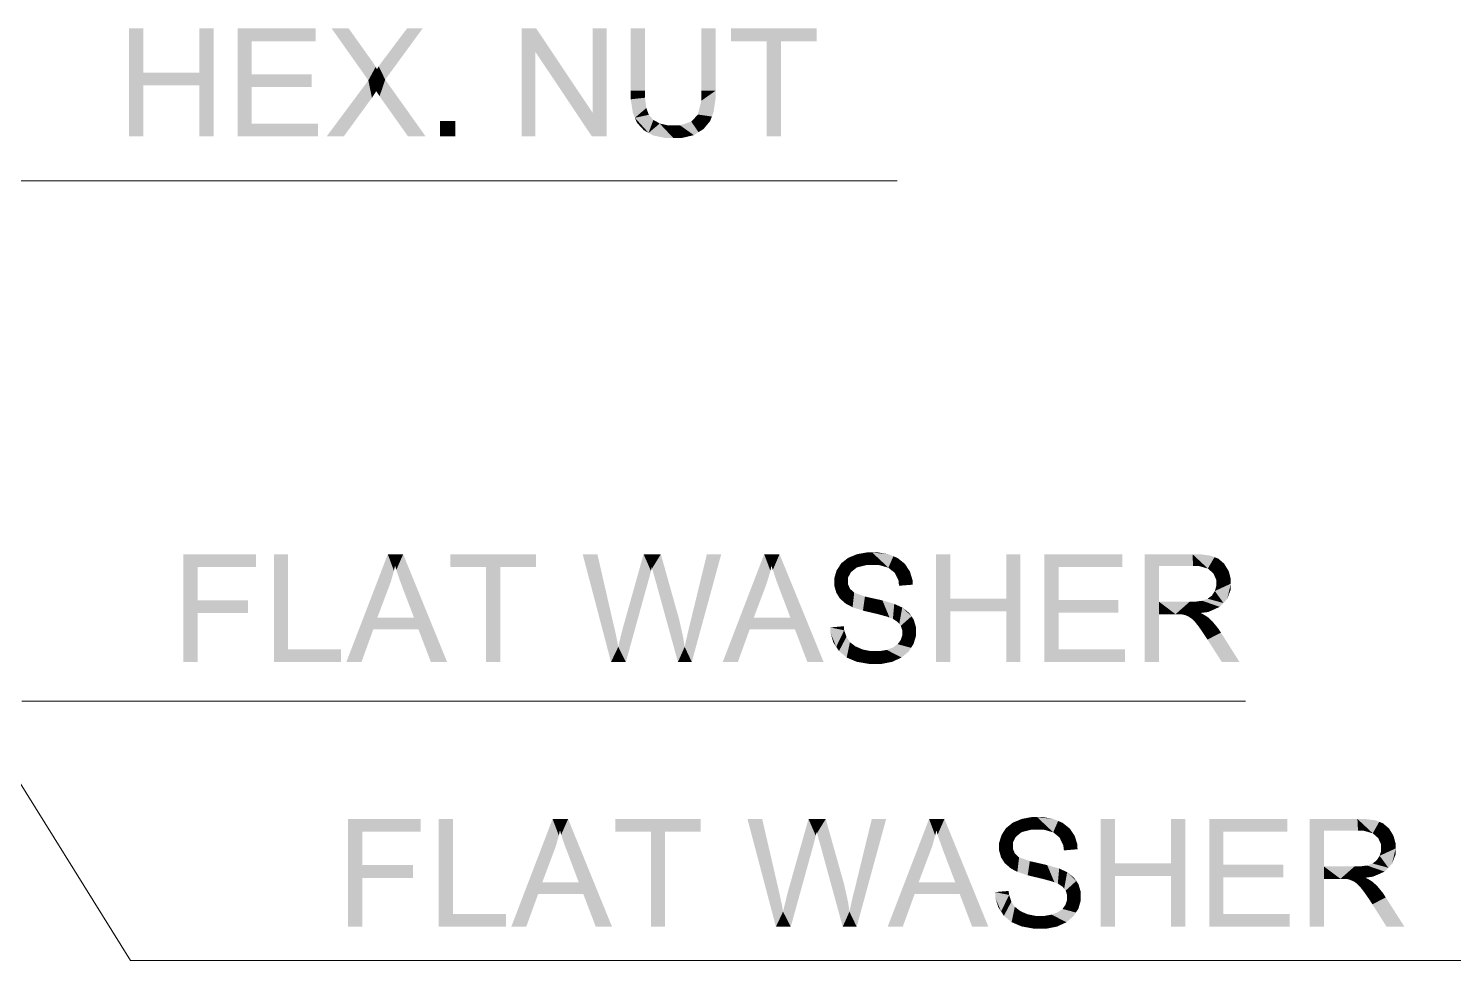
# Model space of a CAD drawing. Header units: millimetres. Extents: x 2 to 579, y 1 to 405.
# Drawn here: x 252.94 to 264.35, y 113.29 to 120.76 of the extents above; entities that cross this region are included whole.
import ezdxf

# ---------------------------------------------------------------- set-up
doc = ezdxf.new("R2010")
doc.units = ezdxf.units.MM
doc.linetypes.add('XKITLINE00', pattern=[0])
doc.layers.add('LinkedObject', color=7, linetype='Continuous', lineweight=0)

# ---------------------------------------------------------------- blocks, each defined once
blk = doc.blocks.new('*A4')
at = {"layer": 'LinkedObject'}
for points in [[(253.858, 120.403), (253.744, 119.894), (253.744, 120.758)], [(253.858, 120.403), (253.744, 120.758), (253.858, 120.758)], [(254.421, 120.758), (254.307, 120.403), (254.307, 120.758)], [(254.307, 120.301), (254.307, 120.403), (254.421, 120.758)], [(254.307, 120.301), (254.421, 120.758), (254.421, 119.894)], [(254.727, 120.391), (254.613, 119.894), (254.613, 120.758)], [(254.727, 120.391), (254.613, 120.758), (254.727, 120.656)], [(255.238, 120.656), (254.613, 120.758), (255.238, 120.758)], [(254.727, 120.656), (254.613, 120.758), (255.238, 120.656)], [(255.504, 120.758), (255.661, 120.342), (255.367, 120.758)], [(255.661, 120.537), (255.661, 120.342), (255.504, 120.758)], [(255.796, 120.348), (255.798, 120.528), (256.096, 120.758)], [(256.096, 120.758), (255.798, 120.528), (255.971, 120.758)], [(256.889, 120.758), (256.998, 120.572), (256.889, 119.894)], [(256.998, 120.572), (256.889, 120.758), (257.006, 120.758)], [(256.998, 120.572), (257.006, 120.758), (257.451, 119.894)], [(257.451, 119.894), (257.006, 120.758), (257.459, 120.08)], [(257.569, 120.758), (257.459, 120.08), (257.459, 120.758)], [(257.569, 119.894), (257.459, 120.08), (257.569, 120.758)], [(257.877, 120.758), (257.763, 120.259), (257.763, 120.758)], [(257.877, 120.259), (257.763, 120.259), (257.877, 120.758)], [(258.442, 120.758), (258.328, 120.259), (258.328, 120.758)], [(258.442, 120.259), (258.328, 120.259), (258.442, 120.758)], [(258.567, 120.758), (258.852, 120.656), (258.567, 120.656)], [(258.966, 120.656), (258.852, 120.656), (258.567, 120.758)], [(258.966, 120.656), (258.567, 120.758), (259.252, 120.758)], [(258.966, 120.656), (259.252, 120.758), (259.252, 120.656)], [(256.889, 119.894), (256.998, 120.572), (256.998, 119.894)], [(258.852, 119.894), (258.966, 120.656), (258.966, 119.894)], [(258.852, 120.656), (258.966, 120.656), (258.852, 119.894)], [(255.686, 120.503), (255.661, 120.342), (255.661, 120.537)], [(255.72, 120.45), (255.661, 120.342), (255.686, 120.503)], [(255.73, 120.431), (255.661, 120.342), (255.72, 120.45)], [(255.661, 120.342), (255.73, 120.431), (255.796, 120.348)], [(255.744, 120.454), (255.796, 120.348), (255.73, 120.431)], [(255.778, 120.502), (255.796, 120.348), (255.744, 120.454)], [(255.798, 120.528), (255.796, 120.348), (255.778, 120.502)], [(253.858, 120.301), (253.744, 119.894), (253.858, 120.403)], [(253.858, 120.403), (254.307, 120.301), (253.858, 120.301)], [(254.307, 120.403), (254.307, 120.301), (253.858, 120.403)], [(254.727, 120.29), (254.613, 119.894), (254.727, 120.391)], [(255.206, 120.29), (254.727, 120.391), (255.206, 120.391)], [(254.727, 120.29), (254.727, 120.391), (255.206, 120.29)], [(255.661, 120.342), (255.683, 120.193), (255.328, 119.894)], [(255.796, 120.348), (255.724, 120.255), (255.661, 120.342)], [(255.683, 120.193), (255.661, 120.342), (255.69, 120.202)], [(255.69, 120.202), (255.661, 120.342), (255.71, 120.233)], [(255.71, 120.233), (255.661, 120.342), (255.724, 120.255)], [(255.724, 120.255), (255.796, 120.348), (255.733, 120.242)], [(255.733, 120.242), (255.796, 120.348), (255.751, 120.215)], [(255.751, 120.215), (255.796, 120.348), (255.76, 120.202)], [(255.76, 120.202), (255.796, 120.348), (255.978, 119.894)], [(255.978, 119.894), (255.796, 120.348), (256.119, 119.894)], [(253.744, 119.894), (253.858, 120.301), (253.858, 119.894)], [(254.307, 120.301), (254.421, 119.894), (254.307, 119.894)], [(254.727, 119.996), (254.613, 119.894), (254.727, 120.29)], [(257.877, 120.259), (257.763, 120.19), (257.763, 120.259)], [(257.877, 120.203), (257.763, 120.19), (257.877, 120.259)], [(257.877, 120.203), (257.796, 120.042), (257.763, 120.19)], [(257.888, 120.12), (257.796, 120.042), (257.877, 120.203)], [(258.301, 120.068), (258.442, 120.259), (258.413, 120.052)], [(258.328, 120.178), (258.442, 120.259), (258.301, 120.068)], [(258.442, 120.259), (258.328, 120.178), (258.328, 120.259)], [(258.413, 120.052), (258.442, 120.259), (258.427, 120.09)], [(258.427, 120.09), (258.442, 120.259), (258.442, 120.194)], [(255.328, 119.894), (255.683, 120.193), (255.465, 119.894)], [(257.763, 120.19), (257.796, 120.042), (257.78, 120.082)], [(257.796, 120.042), (257.888, 120.12), (257.898, 120.093)], [(257.908, 120.066), (257.796, 120.042), (257.898, 120.093)], [(254.613, 119.894), (254.727, 119.996), (255.257, 119.894)], [(255.257, 119.894), (254.727, 119.996), (255.257, 119.996)], [(256.357, 120.015), (256.236, 119.894), (256.236, 120.015)], [(256.357, 119.894), (256.236, 119.894), (256.357, 120.015)], [(257.459, 120.08), (257.569, 119.894), (257.451, 119.894)], [(257.908, 120.066), (257.906, 119.921), (257.796, 120.042)], [(257.796, 120.042), (257.906, 119.921), (257.813, 120.002)], [(257.813, 120.002), (257.906, 119.921), (257.868, 119.942)], [(257.944, 120.025), (257.906, 119.921), (257.908, 120.066)], [(257.906, 119.921), (257.944, 120.025), (257.97, 120.011)], [(257.995, 119.996), (257.906, 119.921), (257.97, 120.011)], [(257.995, 119.996), (258.105, 119.879), (257.906, 119.921)], [(258.058, 119.982), (258.105, 119.879), (257.995, 119.996)], [(258.105, 119.879), (258.058, 119.982), (258.095, 119.982)], [(258.158, 119.982), (258.105, 119.879), (258.095, 119.982)], [(258.105, 119.879), (258.158, 119.982), (258.167, 119.879)], [(258.306, 119.927), (258.158, 119.982), (258.248, 120.011)], [(258.268, 119.903), (258.158, 119.982), (258.306, 119.927)], [(258.167, 119.879), (258.158, 119.982), (258.268, 119.903)], [(258.274, 120.039), (258.345, 119.951), (258.248, 120.011)], [(258.248, 120.011), (258.345, 119.951), (258.306, 119.927)], [(258.413, 120.052), (258.274, 120.039), (258.301, 120.068)], [(258.398, 120.014), (258.274, 120.039), (258.413, 120.052)], [(258.345, 119.951), (258.274, 120.039), (258.398, 120.014)], [(257.906, 119.921), (258.105, 119.879), (257.945, 119.9)], [(257.945, 119.9), (258.105, 119.879), (258.044, 119.879)], [(259.654, 116.558), (259.65, 116.457), (259.575, 116.544)], [(259.697, 116.558), (259.65, 116.457), (259.654, 116.558)], [(259.65, 116.457), (259.697, 116.558), (259.702, 116.457)], [(259.697, 116.558), (259.752, 116.457), (259.702, 116.457)], [(259.83, 116.543), (259.697, 116.558), (259.745, 116.558)], [(259.867, 116.528), (259.697, 116.558), (259.83, 116.543)], [(259.827, 116.436), (259.697, 116.558), (259.867, 116.528)], [(259.752, 116.457), (259.697, 116.558), (259.827, 116.436)], [(254.293, 116.174), (254.178, 115.68), (254.178, 116.544)], [(254.293, 116.174), (254.178, 116.544), (254.293, 116.442)], [(254.761, 116.442), (254.178, 116.544), (254.761, 116.544)], [(254.293, 116.442), (254.178, 116.544), (254.761, 116.442)], [(255.018, 116.544), (254.904, 115.68), (254.904, 116.544)], [(255.018, 115.782), (254.904, 115.68), (255.018, 116.544)], [(255.817, 116.544), (255.828, 116.288), (255.485, 115.68)], [(255.828, 116.288), (255.817, 116.544), (255.843, 116.329)], [(255.843, 116.329), (255.817, 116.544), (255.866, 116.411)], [(255.866, 116.411), (255.817, 116.544), (255.875, 116.453)], [(255.94, 116.544), (255.875, 116.453), (255.817, 116.544)], [(255.875, 116.453), (255.94, 116.544), (255.885, 116.418)], [(255.885, 116.418), (255.94, 116.544), (255.916, 116.328)], [(255.916, 116.328), (255.94, 116.544), (255.936, 116.273)], [(255.936, 116.273), (255.94, 116.544), (256.027, 116.035)], [(256.027, 116.035), (255.94, 116.544), (256.062, 115.942)], [(256.062, 115.942), (255.94, 116.544), (256.292, 115.68)], [(256.319, 116.544), (256.604, 116.442), (256.319, 116.442)], [(256.718, 116.442), (256.604, 116.442), (256.319, 116.544)], [(256.718, 116.442), (256.319, 116.544), (257.004, 116.544)], [(256.604, 115.68), (256.718, 116.442), (256.718, 115.68)], [(256.604, 116.442), (256.718, 116.442), (256.604, 115.68)], [(256.718, 116.442), (257.004, 116.544), (257.004, 116.442)], [(257.496, 116.544), (257.605, 115.68), (257.378, 116.544)], [(257.626, 115.977), (257.605, 115.68), (257.496, 116.544)], [(257.866, 116.544), (257.906, 116.338), (257.702, 115.96)], [(257.906, 116.338), (257.866, 116.544), (257.912, 116.359)], [(257.912, 116.359), (257.866, 116.544), (257.925, 116.41)], [(257.925, 116.41), (257.866, 116.544), (257.932, 116.439)], [(258.004, 116.544), (257.932, 116.439), (257.866, 116.544)], [(257.932, 116.439), (258.004, 116.544), (257.934, 116.43)], [(257.934, 116.43), (258.004, 116.544), (257.948, 116.379)], [(257.948, 116.379), (258.004, 116.544), (257.96, 116.338)], [(257.96, 116.338), (258.004, 116.544), (258.127, 116.106)], [(258.488, 116.544), (258.238, 115.988), (258.373, 116.544)], [(258.252, 115.68), (258.238, 115.988), (258.488, 116.544)], [(258.832, 116.544), (258.844, 116.288), (258.5, 115.68)], [(258.844, 116.288), (258.832, 116.544), (258.858, 116.329)], [(258.858, 116.329), (258.832, 116.544), (258.882, 116.411)], [(258.882, 116.411), (258.832, 116.544), (258.89, 116.453)], [(258.955, 116.544), (258.89, 116.453), (258.832, 116.544)], [(258.89, 116.453), (258.955, 116.544), (258.901, 116.418)], [(258.901, 116.418), (258.955, 116.544), (258.931, 116.328)], [(258.931, 116.328), (258.955, 116.544), (258.952, 116.273)], [(258.952, 116.273), (258.955, 116.544), (259.042, 116.035)], [(259.042, 116.035), (258.955, 116.544), (259.078, 115.942)], [(259.078, 115.942), (258.955, 116.544), (259.308, 115.68)], [(259.431, 116.443), (259.394, 116.32), (259.412, 116.414)], [(259.527, 116.4), (259.394, 116.32), (259.431, 116.443)], [(259.449, 116.471), (259.551, 116.419), (259.431, 116.443)], [(259.431, 116.443), (259.551, 116.419), (259.527, 116.4)], [(259.503, 116.514), (259.551, 116.419), (259.449, 116.471)], [(259.574, 116.438), (259.503, 116.514), (259.539, 116.529)], [(259.551, 116.419), (259.503, 116.514), (259.574, 116.438)], [(259.575, 116.544), (259.65, 116.457), (259.539, 116.529)], [(259.539, 116.529), (259.65, 116.457), (259.574, 116.438)], [(259.867, 116.528), (259.852, 116.415), (259.827, 116.436)], [(259.903, 116.512), (259.852, 116.415), (259.867, 116.528)], [(259.852, 116.415), (259.903, 116.512), (259.878, 116.395)], [(259.878, 116.395), (259.903, 116.512), (259.979, 116.436)], [(259.979, 116.436), (259.908, 116.333), (259.878, 116.395)], [(259.979, 116.436), (259.903, 116.512), (259.96, 116.466)], [(259.999, 116.406), (259.908, 116.333), (259.979, 116.436)], [(260.322, 116.189), (260.207, 115.68), (260.207, 116.544)], [(260.322, 116.189), (260.207, 116.544), (260.322, 116.544)], [(260.885, 116.544), (260.771, 116.189), (260.771, 116.544)], [(260.771, 116.087), (260.771, 116.189), (260.885, 116.544)], [(260.771, 116.087), (260.885, 116.544), (260.885, 115.68)], [(261.191, 116.177), (261.077, 115.68), (261.077, 116.544)], [(261.191, 116.177), (261.077, 116.544), (261.191, 116.442)], [(261.701, 116.442), (261.077, 116.544), (261.701, 116.544)], [(261.191, 116.442), (261.077, 116.544), (261.701, 116.442)], [(261.995, 116.163), (261.881, 115.68), (261.881, 116.544)], [(261.881, 116.544), (261.995, 116.449), (261.995, 116.163)], [(262.268, 116.449), (261.881, 116.544), (262.263, 116.544)], [(261.995, 116.449), (261.881, 116.544), (262.268, 116.449)], [(262.263, 116.544), (262.316, 116.449), (262.268, 116.449)], [(262.409, 116.532), (262.263, 116.544), (262.321, 116.544)], [(262.439, 116.52), (262.263, 116.544), (262.409, 116.532)], [(262.386, 116.429), (262.263, 116.544), (262.439, 116.52)], [(262.316, 116.449), (262.263, 116.544), (262.386, 116.429)], [(262.439, 116.52), (262.409, 116.409), (262.386, 116.429)], [(262.469, 116.509), (262.409, 116.409), (262.439, 116.52)], [(262.409, 116.409), (262.469, 116.509), (262.431, 116.389)], [(262.431, 116.389), (262.469, 116.509), (262.535, 116.438)], [(262.535, 116.438), (262.453, 116.339), (262.431, 116.389)], [(262.553, 116.409), (262.453, 116.339), (262.535, 116.438)], [(262.535, 116.438), (262.469, 116.509), (262.517, 116.468)], [(257.702, 115.96), (257.906, 116.338), (257.724, 115.68)], [(258.127, 116.106), (258.141, 115.68), (257.96, 116.338)], [(259.412, 116.414), (259.394, 116.32), (259.394, 116.353)], [(259.503, 116.355), (259.394, 116.32), (259.527, 116.4)], [(259.394, 116.32), (259.503, 116.355), (259.503, 116.328)], [(259.503, 116.304), (259.394, 116.32), (259.503, 116.328)], [(259.394, 116.32), (259.503, 116.304), (259.394, 116.29)], [(260.02, 116.338), (259.908, 116.333), (259.999, 116.406)], [(260.022, 116.3), (259.908, 116.333), (260.02, 116.338)], [(259.908, 116.333), (260.022, 116.3), (259.912, 116.291)], [(262.57, 116.344), (262.453, 116.339), (262.553, 116.409)], [(262.57, 116.308), (262.453, 116.339), (262.57, 116.344)], [(262.453, 116.339), (262.57, 116.308), (262.453, 116.308)], [(255.485, 115.68), (255.828, 116.288), (255.733, 116.035)], [(258.5, 115.68), (258.844, 116.288), (258.748, 116.035)], [(259.394, 116.29), (259.503, 116.304), (259.409, 116.237)], [(259.409, 116.237), (259.503, 116.304), (259.424, 116.212)], [(259.424, 116.212), (259.503, 116.304), (259.52, 116.266)], [(259.52, 116.266), (259.485, 116.148), (259.424, 116.212)], [(259.424, 116.212), (259.485, 116.148), (259.439, 116.188)], [(259.537, 116.251), (259.485, 116.148), (259.52, 116.266)], [(259.485, 116.148), (259.537, 116.251), (259.516, 116.132)], [(259.516, 116.132), (259.537, 116.251), (259.553, 116.236)], [(259.516, 116.132), (259.553, 116.236), (259.54, 116.119)], [(259.54, 116.119), (259.553, 116.236), (259.623, 116.092)], [(259.623, 116.092), (259.553, 116.236), (259.639, 116.205)], [(259.623, 116.092), (259.639, 116.205), (259.682, 116.078)], [(259.682, 116.078), (259.639, 116.205), (259.709, 116.189)], [(262.511, 116.153), (262.385, 116.187), (262.419, 116.213)], [(262.43, 116.231), (262.511, 116.153), (262.419, 116.213)], [(262.442, 116.249), (262.511, 116.153), (262.43, 116.231)], [(262.442, 116.249), (262.57, 116.308), (262.511, 116.153)], [(262.453, 116.287), (262.57, 116.308), (262.442, 116.249)], [(262.57, 116.308), (262.453, 116.287), (262.453, 116.308)], [(262.511, 116.153), (262.57, 116.308), (262.541, 116.185)], [(262.541, 116.185), (262.57, 116.308), (262.57, 116.262)], [(254.293, 116.072), (254.178, 115.68), (254.293, 116.174)], [(254.698, 116.072), (254.293, 116.174), (254.698, 116.174)], [(254.293, 116.072), (254.293, 116.174), (254.698, 116.072)], [(258.15, 116.025), (258.141, 115.68), (258.127, 116.106)], [(259.682, 116.078), (259.709, 116.189), (259.742, 116.064)], [(259.742, 116.064), (259.709, 116.189), (259.779, 116.174)], [(259.742, 116.064), (259.779, 116.174), (259.819, 116.043)], [(259.819, 116.043), (259.779, 116.174), (259.836, 116.036)], [(259.836, 116.036), (259.779, 116.174), (259.863, 116.026)], [(259.874, 116.146), (259.863, 116.026), (259.779, 116.174)], [(259.9, 116.134), (259.863, 116.026), (259.874, 116.146)], [(259.863, 116.026), (259.9, 116.134), (259.902, 116)], [(259.902, 116), (259.9, 116.134), (259.938, 116.117)], [(259.902, 116), (259.938, 116.117), (259.914, 115.985)], [(259.914, 115.985), (259.938, 116.117), (259.926, 115.97)], [(259.938, 116.117), (260.012, 116.046), (259.926, 115.97)], [(260.012, 116.046), (259.938, 116.117), (259.994, 116.073)], [(260.322, 116.087), (260.207, 115.68), (260.322, 116.189)], [(260.322, 116.189), (260.771, 116.087), (260.322, 116.087)], [(260.771, 116.189), (260.771, 116.087), (260.322, 116.189)], [(261.191, 116.075), (261.077, 115.68), (261.191, 116.177)], [(261.669, 116.075), (261.191, 116.177), (261.669, 116.177)], [(261.191, 116.075), (261.191, 116.177), (261.669, 116.075)], [(261.995, 116.163), (261.995, 116.063), (261.881, 115.68)], [(262.127, 116.063), (261.995, 116.163), (262.24, 116.163)], [(261.995, 116.063), (261.995, 116.163), (262.127, 116.063)], [(262.127, 116.063), (262.24, 116.163), (262.15, 116.063)], [(262.15, 116.063), (262.24, 116.163), (262.181, 116.061)], [(262.181, 116.061), (262.24, 116.163), (262.191, 116.059)], [(262.191, 116.059), (262.24, 116.163), (262.204, 116.056)], [(262.204, 116.056), (262.24, 116.163), (262.23, 116.045)], [(262.23, 116.045), (262.24, 116.163), (262.28, 116.163)], [(262.23, 116.045), (262.28, 116.163), (262.243, 116.036)], [(262.28, 116.163), (262.327, 116.073), (262.243, 116.036)], [(262.341, 116.171), (262.327, 116.073), (262.28, 116.163)], [(262.327, 116.073), (262.341, 116.171), (262.39, 116.081)], [(262.363, 116.179), (262.511, 116.153), (262.341, 116.171)], [(262.481, 116.122), (262.341, 116.171), (262.511, 116.153)], [(262.39, 116.081), (262.341, 116.171), (262.481, 116.122)], [(262.385, 116.187), (262.511, 116.153), (262.363, 116.179)], [(254.178, 115.68), (254.293, 116.072), (254.293, 115.68)], [(255.701, 115.942), (255.485, 115.68), (255.733, 116.035)], [(255.733, 116.035), (256.062, 115.942), (255.701, 115.942)], [(256.027, 116.035), (256.062, 115.942), (255.733, 116.035)], [(257.637, 115.933), (257.605, 115.68), (257.626, 115.977)], [(258.184, 115.872), (258.141, 115.68), (258.15, 116.025)], [(258.238, 115.988), (258.252, 115.68), (258.225, 115.935)], [(258.716, 115.942), (258.5, 115.68), (258.748, 116.035)], [(258.748, 116.035), (259.078, 115.942), (258.716, 115.942)], [(259.042, 116.035), (259.078, 115.942), (258.748, 116.035)], [(259.926, 115.97), (260.012, 116.046), (259.938, 115.934)], [(259.938, 115.934), (260.012, 116.046), (260.03, 116.02)], [(259.938, 115.934), (260.03, 116.02), (259.938, 115.914)], [(259.938, 115.914), (260.03, 116.02), (259.938, 115.894)], [(260.03, 116.02), (260.048, 115.924), (259.938, 115.894)], [(260.048, 115.924), (260.03, 116.02), (260.048, 115.958)], [(260.207, 115.68), (260.322, 116.087), (260.322, 115.68)], [(260.771, 116.087), (260.885, 115.68), (260.771, 115.68)], [(261.191, 115.782), (261.077, 115.68), (261.191, 116.075)], [(261.881, 115.68), (261.995, 116.063), (261.995, 115.68)], [(262.243, 116.036), (262.327, 116.073), (262.256, 116.028)], [(262.327, 116.073), (262.285, 115.999), (262.256, 116.028)], [(262.35, 116.062), (262.285, 115.999), (262.327, 116.073)], [(262.285, 115.999), (262.35, 116.062), (262.301, 115.979)], [(262.301, 115.979), (262.35, 116.062), (262.317, 115.958)], [(262.317, 115.958), (262.35, 116.062), (262.396, 116.03)], [(262.396, 116.03), (262.358, 115.898), (262.317, 115.958)], [(262.396, 116.03), (262.35, 116.062), (262.385, 116.04)], [(262.421, 116.007), (262.358, 115.898), (262.396, 116.03)], [(262.469, 115.949), (262.358, 115.898), (262.421, 116.007)], [(255.485, 115.68), (255.701, 115.942), (255.606, 115.68)], [(256.062, 115.942), (256.292, 115.68), (256.162, 115.68)], [(257.655, 115.844), (257.605, 115.68), (257.637, 115.933)], [(257.679, 115.87), (257.724, 115.68), (257.663, 115.801)], [(257.699, 115.95), (257.724, 115.68), (257.679, 115.87)], [(257.702, 115.96), (257.724, 115.68), (257.699, 115.95)], [(258.195, 115.801), (258.141, 115.68), (258.184, 115.872)], [(258.225, 115.935), (258.252, 115.68), (258.203, 115.841)], [(258.5, 115.68), (258.716, 115.942), (258.621, 115.68)], [(259.078, 115.942), (259.308, 115.68), (259.178, 115.68)], [(259.473, 115.934), (259.362, 115.957), (259.47, 115.967)], [(259.362, 115.957), (259.409, 115.802), (259.363, 115.914)], [(259.473, 115.934), (259.409, 115.802), (259.362, 115.957)], [(259.363, 115.914), (259.409, 115.802), (259.386, 115.836)], [(259.491, 115.881), (259.409, 115.802), (259.473, 115.934)], [(259.409, 115.802), (259.491, 115.881), (259.431, 115.768)], [(259.431, 115.768), (259.491, 115.881), (259.493, 115.716)], [(259.505, 115.86), (259.493, 115.716), (259.491, 115.881)], [(259.926, 115.857), (260.048, 115.924), (260.028, 115.824)], [(259.938, 115.894), (260.048, 115.924), (259.926, 115.857)], [(260.028, 115.824), (260.048, 115.924), (260.048, 115.889)], [(262.358, 115.898), (262.469, 115.949), (262.383, 115.86)], [(262.383, 115.86), (262.469, 115.949), (262.491, 115.915)], [(262.383, 115.86), (262.491, 115.915), (262.498, 115.68)], [(262.498, 115.68), (262.491, 115.915), (262.64, 115.68)], [(254.904, 115.68), (255.018, 115.782), (255.443, 115.68)], [(255.443, 115.68), (255.018, 115.782), (255.443, 115.782)], [(257.663, 115.801), (257.605, 115.68), (257.655, 115.844)], [(257.663, 115.801), (257.724, 115.68), (257.605, 115.68)], [(258.195, 115.801), (258.252, 115.68), (258.141, 115.68)], [(258.203, 115.841), (258.252, 115.68), (258.195, 115.801)], [(259.519, 115.839), (259.493, 115.716), (259.505, 115.86)], [(259.519, 115.839), (259.533, 115.699), (259.493, 115.716)], [(259.562, 115.806), (259.533, 115.699), (259.519, 115.839)], [(259.533, 115.699), (259.562, 115.806), (259.572, 115.682)], [(259.592, 115.793), (259.572, 115.682), (259.562, 115.806)], [(259.621, 115.78), (259.572, 115.682), (259.592, 115.793)], [(259.621, 115.78), (259.671, 115.665), (259.572, 115.682)], [(259.687, 115.767), (259.671, 115.665), (259.621, 115.78)], [(259.687, 115.767), (259.729, 115.665), (259.671, 115.665)], [(259.724, 115.767), (259.729, 115.665), (259.687, 115.767)], [(259.724, 115.767), (259.775, 115.665), (259.729, 115.665)], [(259.757, 115.767), (259.775, 115.665), (259.724, 115.767)], [(259.814, 115.777), (259.895, 115.699), (259.757, 115.767)], [(259.757, 115.767), (259.895, 115.699), (259.775, 115.665)], [(259.839, 115.787), (259.989, 115.763), (259.814, 115.777)], [(259.932, 115.716), (259.814, 115.777), (259.989, 115.763)], [(259.895, 115.699), (259.814, 115.777), (259.932, 115.716)], [(259.864, 115.796), (259.989, 115.763), (259.839, 115.787)], [(259.901, 115.823), (260.008, 115.794), (259.864, 115.796)], [(259.864, 115.796), (260.008, 115.794), (259.989, 115.763)], [(259.914, 115.84), (260.028, 115.824), (259.901, 115.823)], [(260.008, 115.794), (259.901, 115.823), (260.028, 115.824)], [(259.926, 115.857), (260.028, 115.824), (259.914, 115.84)], [(261.077, 115.68), (261.191, 115.782), (261.721, 115.68)], [(261.721, 115.68), (261.191, 115.782), (261.721, 115.782)], [(259.775, 115.665), (259.895, 115.699), (259.858, 115.682)], [(255.613, 114.052), (255.499, 113.558), (255.499, 114.422)], [(255.613, 114.052), (255.499, 114.422), (255.613, 114.32)], [(256.081, 114.32), (255.499, 114.422), (256.081, 114.422)], [(255.613, 114.32), (255.499, 114.422), (256.081, 114.32)], [(256.339, 114.422), (256.225, 113.558), (256.225, 114.422)], [(256.339, 113.66), (256.225, 113.558), (256.339, 114.422)], [(257.137, 114.422), (257.149, 114.166), (256.806, 113.558)], [(257.149, 114.166), (257.137, 114.422), (257.164, 114.207)], [(257.164, 114.207), (257.137, 114.422), (257.187, 114.29)], [(257.187, 114.29), (257.137, 114.422), (257.196, 114.331)], [(257.261, 114.422), (257.196, 114.331), (257.137, 114.422)], [(257.196, 114.331), (257.261, 114.422), (257.206, 114.296)], [(257.206, 114.296), (257.261, 114.422), (257.236, 114.206)], [(257.236, 114.206), (257.261, 114.422), (257.257, 114.152)], [(257.257, 114.152), (257.261, 114.422), (257.347, 113.913)], [(257.347, 113.913), (257.261, 114.422), (257.383, 113.82)], [(257.383, 113.82), (257.261, 114.422), (257.613, 113.558)], [(257.64, 114.422), (257.924, 114.32), (257.64, 114.32)], [(258.038, 114.32), (257.924, 114.32), (257.64, 114.422)], [(258.038, 114.32), (257.64, 114.422), (258.324, 114.422)], [(258.038, 114.32), (258.324, 114.422), (258.324, 114.32)], [(258.816, 114.422), (258.926, 113.558), (258.698, 114.422)], [(258.947, 113.856), (258.926, 113.558), (258.816, 114.422)], [(259.187, 114.422), (259.227, 114.216), (259.022, 113.839)], [(259.227, 114.216), (259.187, 114.422), (259.232, 114.237)], [(259.232, 114.237), (259.187, 114.422), (259.245, 114.288)], [(259.245, 114.288), (259.187, 114.422), (259.253, 114.318)], [(259.325, 114.422), (259.253, 114.318), (259.187, 114.422)], [(259.253, 114.318), (259.325, 114.422), (259.255, 114.308)], [(259.255, 114.308), (259.325, 114.422), (259.269, 114.257)], [(259.269, 114.257), (259.325, 114.422), (259.281, 114.216)], [(259.281, 114.216), (259.325, 114.422), (259.448, 113.984)], [(259.809, 114.422), (259.559, 113.867), (259.694, 114.422)], [(259.573, 113.558), (259.559, 113.867), (259.809, 114.422)], [(260.153, 114.422), (260.164, 114.166), (259.821, 113.558)], [(260.164, 114.166), (260.153, 114.422), (260.179, 114.207)], [(260.179, 114.207), (260.153, 114.422), (260.202, 114.29)], [(260.202, 114.29), (260.153, 114.422), (260.211, 114.331)], [(260.276, 114.422), (260.211, 114.331), (260.153, 114.422)], [(260.211, 114.331), (260.276, 114.422), (260.221, 114.296)], [(260.221, 114.296), (260.276, 114.422), (260.252, 114.206)], [(260.252, 114.206), (260.276, 114.422), (260.272, 114.152)], [(260.272, 114.152), (260.276, 114.422), (260.363, 113.913)], [(260.363, 113.913), (260.276, 114.422), (260.398, 113.82)], [(260.398, 113.82), (260.276, 114.422), (260.628, 113.558)], [(260.824, 114.393), (260.871, 114.298), (260.77, 114.349)], [(260.895, 114.317), (260.824, 114.393), (260.86, 114.407)], [(260.871, 114.298), (260.824, 114.393), (260.895, 114.317)], [(260.895, 114.422), (260.971, 114.336), (260.86, 114.407)], [(260.86, 114.407), (260.971, 114.336), (260.895, 114.317)], [(260.974, 114.437), (260.971, 114.336), (260.895, 114.422)], [(261.018, 114.437), (260.971, 114.336), (260.974, 114.437)], [(260.971, 114.336), (261.018, 114.437), (261.022, 114.336)], [(261.018, 114.437), (261.072, 114.336), (261.022, 114.336)], [(261.151, 114.421), (261.018, 114.437), (261.066, 114.437)], [(261.187, 114.406), (261.018, 114.437), (261.151, 114.421)], [(261.147, 114.315), (261.018, 114.437), (261.187, 114.406)], [(261.072, 114.336), (261.018, 114.437), (261.147, 114.315)], [(261.187, 114.406), (261.173, 114.294), (261.147, 114.315)], [(261.224, 114.39), (261.173, 114.294), (261.187, 114.406)], [(261.173, 114.294), (261.224, 114.39), (261.198, 114.273)], [(261.198, 114.273), (261.224, 114.39), (261.3, 114.315)], [(261.3, 114.315), (261.224, 114.39), (261.28, 114.345)], [(261.642, 114.067), (261.528, 113.558), (261.528, 114.422)], [(261.642, 114.067), (261.528, 114.422), (261.642, 114.422)], [(262.205, 114.422), (262.091, 114.067), (262.091, 114.422)], [(262.091, 113.965), (262.091, 114.067), (262.205, 114.422)], [(262.091, 113.965), (262.205, 114.422), (262.205, 113.558)], [(262.511, 114.056), (262.397, 113.558), (262.397, 114.422)], [(262.511, 114.056), (262.397, 114.422), (262.511, 114.32)], [(263.022, 114.32), (262.397, 114.422), (263.022, 114.422)], [(262.511, 114.32), (262.397, 114.422), (263.022, 114.32)], [(263.316, 114.041), (263.202, 113.558), (263.202, 114.422)], [(263.202, 114.422), (263.316, 114.327), (263.316, 114.041)], [(263.589, 114.327), (263.202, 114.422), (263.584, 114.422)], [(263.316, 114.327), (263.202, 114.422), (263.589, 114.327)], [(263.584, 114.422), (263.637, 114.327), (263.589, 114.327)], [(263.729, 114.411), (263.584, 114.422), (263.642, 114.422)], [(263.759, 114.399), (263.584, 114.422), (263.729, 114.411)], [(263.707, 114.307), (263.584, 114.422), (263.759, 114.399)], [(263.637, 114.327), (263.584, 114.422), (263.707, 114.307)], [(263.759, 114.399), (263.729, 114.288), (263.707, 114.307)], [(263.789, 114.387), (263.729, 114.288), (263.759, 114.399)], [(263.729, 114.288), (263.789, 114.387), (263.751, 114.268)], [(263.751, 114.268), (263.789, 114.387), (263.855, 114.317)], [(263.855, 114.317), (263.789, 114.387), (263.837, 114.346)], [(257.924, 113.558), (258.038, 114.32), (258.038, 113.558)], [(257.924, 114.32), (258.038, 114.32), (257.924, 113.558)], [(260.751, 114.321), (260.714, 114.199), (260.733, 114.292)], [(260.848, 114.279), (260.714, 114.199), (260.751, 114.321)], [(260.733, 114.292), (260.714, 114.199), (260.714, 114.231)], [(260.824, 114.233), (260.714, 114.199), (260.848, 114.279)], [(260.77, 114.349), (260.871, 114.298), (260.751, 114.321)], [(260.751, 114.321), (260.871, 114.298), (260.848, 114.279)], [(261.3, 114.315), (261.228, 114.211), (261.198, 114.273)], [(261.32, 114.285), (261.228, 114.211), (261.3, 114.315)], [(261.341, 114.217), (261.228, 114.211), (261.32, 114.285)], [(263.855, 114.317), (263.774, 114.217), (263.751, 114.268)], [(263.873, 114.287), (263.774, 114.217), (263.855, 114.317)], [(263.891, 114.222), (263.774, 114.217), (263.873, 114.287)], [(256.806, 113.558), (257.149, 114.166), (257.054, 113.913)], [(259.022, 113.839), (259.227, 114.216), (259.045, 113.558)], [(259.448, 113.984), (259.461, 113.558), (259.281, 114.216)], [(259.821, 113.558), (260.164, 114.166), (260.069, 113.913)], [(260.714, 114.199), (260.824, 114.233), (260.824, 114.206)], [(260.824, 114.183), (260.714, 114.199), (260.824, 114.206)], [(260.714, 114.199), (260.824, 114.183), (260.714, 114.169)], [(260.714, 114.169), (260.824, 114.183), (260.729, 114.115)], [(260.729, 114.115), (260.824, 114.183), (260.744, 114.091)], [(260.744, 114.091), (260.824, 114.183), (260.841, 114.144)], [(261.342, 114.179), (261.228, 114.211), (261.341, 114.217)], [(261.228, 114.211), (261.342, 114.179), (261.233, 114.17)], [(263.762, 114.127), (263.891, 114.186), (263.832, 114.031)], [(263.774, 114.166), (263.891, 114.186), (263.762, 114.127)], [(263.891, 114.186), (263.774, 114.217), (263.891, 114.222)], [(263.774, 114.217), (263.891, 114.186), (263.774, 114.187)], [(263.891, 114.186), (263.774, 114.166), (263.774, 114.187)], [(263.832, 114.031), (263.891, 114.186), (263.861, 114.063)], [(263.861, 114.063), (263.891, 114.186), (263.891, 114.14)], [(255.613, 113.95), (255.499, 113.558), (255.613, 114.052)], [(256.018, 113.95), (255.613, 114.052), (256.018, 114.052)], [(255.613, 113.95), (255.613, 114.052), (256.018, 113.95)], [(260.841, 114.144), (260.806, 114.027), (260.744, 114.091)], [(260.744, 114.091), (260.806, 114.027), (260.76, 114.067)], [(260.857, 114.129), (260.806, 114.027), (260.841, 114.144)], [(260.806, 114.027), (260.857, 114.129), (260.836, 114.01)], [(260.836, 114.01), (260.857, 114.129), (260.874, 114.114)], [(260.836, 114.01), (260.874, 114.114), (260.86, 113.998)], [(260.86, 113.998), (260.874, 114.114), (260.943, 113.971)], [(260.943, 113.971), (260.874, 114.114), (260.96, 114.084)], [(260.943, 113.971), (260.96, 114.084), (261.003, 113.956)], [(261.003, 113.956), (260.96, 114.084), (261.03, 114.068)], [(261.003, 113.956), (261.03, 114.068), (261.062, 113.942)], [(261.062, 113.942), (261.03, 114.068), (261.099, 114.052)], [(261.062, 113.942), (261.099, 114.052), (261.139, 113.921)], [(261.139, 113.921), (261.099, 114.052), (261.157, 113.914)], [(261.157, 113.914), (261.099, 114.052), (261.184, 113.904)], [(261.195, 114.025), (261.184, 113.904), (261.099, 114.052)], [(261.642, 113.965), (261.528, 113.558), (261.642, 114.067)], [(261.642, 114.067), (262.091, 113.965), (261.642, 113.965)], [(262.091, 114.067), (262.091, 113.965), (261.642, 114.067)], [(262.511, 113.954), (262.397, 113.558), (262.511, 114.056)], [(262.99, 113.954), (262.511, 114.056), (262.99, 114.056)], [(262.511, 113.954), (262.511, 114.056), (262.99, 113.954)], [(263.316, 114.041), (263.316, 113.942), (263.202, 113.558)], [(263.448, 113.942), (263.316, 114.041), (263.561, 114.041)], [(263.316, 113.942), (263.316, 114.041), (263.448, 113.942)], [(263.448, 113.942), (263.561, 114.041), (263.47, 113.942)], [(263.47, 113.942), (263.561, 114.041), (263.502, 113.94)], [(263.502, 113.94), (263.561, 114.041), (263.512, 113.938)], [(263.512, 113.938), (263.561, 114.041), (263.525, 113.934)], [(263.525, 113.934), (263.561, 114.041), (263.551, 113.923)], [(263.551, 113.923), (263.561, 114.041), (263.6, 114.041)], [(263.551, 113.923), (263.6, 114.041), (263.564, 113.915)], [(263.6, 114.041), (263.648, 113.951), (263.564, 113.915)], [(263.661, 114.049), (263.648, 113.951), (263.6, 114.041)], [(263.648, 113.951), (263.661, 114.049), (263.71, 113.96)], [(263.683, 114.057), (263.832, 114.031), (263.661, 114.049)], [(263.802, 114), (263.661, 114.049), (263.832, 114.031)], [(263.71, 113.96), (263.661, 114.049), (263.802, 114)], [(263.706, 114.065), (263.832, 114.031), (263.683, 114.057)], [(263.832, 114.031), (263.706, 114.065), (263.739, 114.091)], [(263.751, 114.109), (263.832, 114.031), (263.739, 114.091)], [(263.762, 114.127), (263.832, 114.031), (263.751, 114.109)], [(255.499, 113.558), (255.613, 113.95), (255.613, 113.558)], [(259.471, 113.903), (259.461, 113.558), (259.448, 113.984)], [(261.221, 114.013), (261.184, 113.904), (261.195, 114.025)], [(261.184, 113.904), (261.221, 114.013), (261.223, 113.878)], [(261.223, 113.878), (261.221, 114.013), (261.259, 113.995)], [(261.223, 113.878), (261.259, 113.995), (261.235, 113.863)], [(261.235, 113.863), (261.259, 113.995), (261.247, 113.848)], [(261.259, 113.995), (261.332, 113.925), (261.247, 113.848)], [(261.247, 113.848), (261.332, 113.925), (261.258, 113.813)], [(261.258, 113.813), (261.332, 113.925), (261.35, 113.898)], [(261.332, 113.925), (261.259, 113.995), (261.314, 113.951)], [(261.528, 113.558), (261.642, 113.965), (261.642, 113.558)], [(262.091, 113.965), (262.205, 113.558), (262.091, 113.558)], [(262.511, 113.66), (262.397, 113.558), (262.511, 113.954)], [(263.202, 113.558), (263.316, 113.942), (263.316, 113.558)], [(263.564, 113.915), (263.648, 113.951), (263.576, 113.906)], [(263.648, 113.951), (263.605, 113.878), (263.576, 113.906)], [(263.671, 113.94), (263.605, 113.878), (263.648, 113.951)], [(263.605, 113.878), (263.671, 113.94), (263.622, 113.857)], [(263.622, 113.857), (263.671, 113.94), (263.638, 113.836)], [(263.638, 113.836), (263.671, 113.94), (263.717, 113.908)], [(263.717, 113.908), (263.671, 113.94), (263.705, 113.919)], [(257.021, 113.82), (256.806, 113.558), (257.054, 113.913)], [(256.806, 113.558), (257.021, 113.82), (256.926, 113.558)], [(257.054, 113.913), (257.383, 113.82), (257.021, 113.82)], [(257.347, 113.913), (257.383, 113.82), (257.054, 113.913)], [(257.383, 113.82), (257.613, 113.558), (257.483, 113.558)], [(258.957, 113.811), (258.926, 113.558), (258.947, 113.856)], [(258.976, 113.723), (258.926, 113.558), (258.957, 113.811)], [(259.019, 113.828), (259.045, 113.558), (259, 113.748)], [(259.022, 113.839), (259.045, 113.558), (259.019, 113.828)], [(259.505, 113.75), (259.461, 113.558), (259.471, 113.903)], [(259.545, 113.814), (259.573, 113.558), (259.524, 113.72)], [(259.559, 113.867), (259.573, 113.558), (259.545, 113.814)], [(260.037, 113.82), (259.821, 113.558), (260.069, 113.913)], [(259.821, 113.558), (260.037, 113.82), (259.942, 113.558)], [(260.069, 113.913), (260.398, 113.82), (260.037, 113.82)], [(260.363, 113.913), (260.398, 113.82), (260.069, 113.913)], [(260.398, 113.82), (260.628, 113.558), (260.498, 113.558)], [(260.794, 113.813), (260.682, 113.836), (260.79, 113.845)], [(260.682, 113.836), (260.73, 113.68), (260.683, 113.792)], [(260.794, 113.813), (260.73, 113.68), (260.682, 113.836)], [(260.812, 113.759), (260.73, 113.68), (260.794, 113.813)], [(261.258, 113.813), (261.35, 113.898), (261.258, 113.792)], [(261.258, 113.792), (261.35, 113.898), (261.258, 113.772)], [(261.35, 113.898), (261.368, 113.802), (261.258, 113.772)], [(261.368, 113.802), (261.35, 113.898), (261.368, 113.837)], [(263.717, 113.908), (263.679, 113.777), (263.638, 113.836)], [(263.742, 113.885), (263.679, 113.777), (263.717, 113.908)], [(263.789, 113.828), (263.679, 113.777), (263.742, 113.885)], [(263.679, 113.777), (263.789, 113.828), (263.704, 113.738)], [(263.704, 113.738), (263.789, 113.828), (263.811, 113.793)], [(258.983, 113.679), (258.926, 113.558), (258.976, 113.723)], [(259, 113.748), (259.045, 113.558), (258.983, 113.679)], [(259.515, 113.679), (259.461, 113.558), (259.505, 113.75)], [(259.524, 113.72), (259.573, 113.558), (259.515, 113.679)], [(260.683, 113.792), (260.73, 113.68), (260.707, 113.715)], [(260.73, 113.68), (260.812, 113.759), (260.752, 113.646)], [(260.752, 113.646), (260.812, 113.759), (260.814, 113.595)], [(260.826, 113.738), (260.814, 113.595), (260.812, 113.759)], [(260.84, 113.718), (260.814, 113.595), (260.826, 113.738)], [(260.84, 113.718), (260.854, 113.578), (260.814, 113.595)], [(260.883, 113.684), (260.854, 113.578), (260.84, 113.718)], [(261.222, 113.701), (261.329, 113.672), (261.185, 113.675)], [(261.234, 113.718), (261.349, 113.703), (261.222, 113.701)], [(261.329, 113.672), (261.222, 113.701), (261.349, 113.703)], [(261.246, 113.735), (261.349, 113.703), (261.234, 113.718)], [(261.246, 113.735), (261.368, 113.802), (261.349, 113.703)], [(261.258, 113.772), (261.368, 113.802), (261.246, 113.735)], [(261.349, 113.703), (261.368, 113.802), (261.368, 113.768)], [(263.704, 113.738), (263.811, 113.793), (263.818, 113.558)], [(263.818, 113.558), (263.811, 113.793), (263.961, 113.558)], [(256.225, 113.558), (256.339, 113.66), (256.764, 113.558)], [(256.764, 113.558), (256.339, 113.66), (256.764, 113.66)], [(258.983, 113.679), (259.045, 113.558), (258.926, 113.558)], [(259.515, 113.679), (259.573, 113.558), (259.461, 113.558)], [(260.854, 113.578), (260.883, 113.684), (260.893, 113.561)], [(260.912, 113.671), (260.893, 113.561), (260.883, 113.684)], [(260.942, 113.658), (260.893, 113.561), (260.912, 113.671)], [(260.942, 113.658), (260.991, 113.543), (260.893, 113.561)], [(261.008, 113.645), (260.991, 113.543), (260.942, 113.658)], [(261.008, 113.645), (261.05, 113.543), (260.991, 113.543)], [(261.045, 113.645), (261.05, 113.543), (261.008, 113.645)], [(261.045, 113.645), (261.096, 113.543), (261.05, 113.543)], [(261.077, 113.645), (261.096, 113.543), (261.045, 113.645)], [(261.135, 113.655), (261.216, 113.577), (261.077, 113.645)], [(261.077, 113.645), (261.216, 113.577), (261.096, 113.543)], [(261.16, 113.665), (261.309, 113.642), (261.135, 113.655)], [(261.253, 113.594), (261.135, 113.655), (261.309, 113.642)], [(261.216, 113.577), (261.135, 113.655), (261.253, 113.594)], [(261.185, 113.675), (261.309, 113.642), (261.16, 113.665)], [(261.185, 113.675), (261.329, 113.672), (261.309, 113.642)], [(262.397, 113.558), (262.511, 113.66), (263.042, 113.558)], [(263.042, 113.558), (262.511, 113.66), (263.042, 113.66)], [(261.096, 113.543), (261.216, 113.577), (261.179, 113.56)]]:
    blk.add_hatch(color=7, dxfattribs=at).paths.add_polyline_path(points, flags=17)
at = {"layer": 'LinkedObject', "color": 6, "linetype": 'XKITLINE00', "lineweight": 0}
for p, q in [((251.362, 119.536), (259.897, 119.536)), ((250.145, 119.092), (253.755, 113.287)), ((252.885, 115.367), (262.687, 115.367)), ((253.755, 113.287), (271.855, 113.287))]:
    blk.add_line(p, q, dxfattribs=at)

msp = doc.modelspace()

# ---------------------------------------------------------------- block references
at = {"lineweight": 0}
msp.add_blockref('*A4', (0, 0), dxfattribs=at)

doc.saveas('drawing.dxf')
